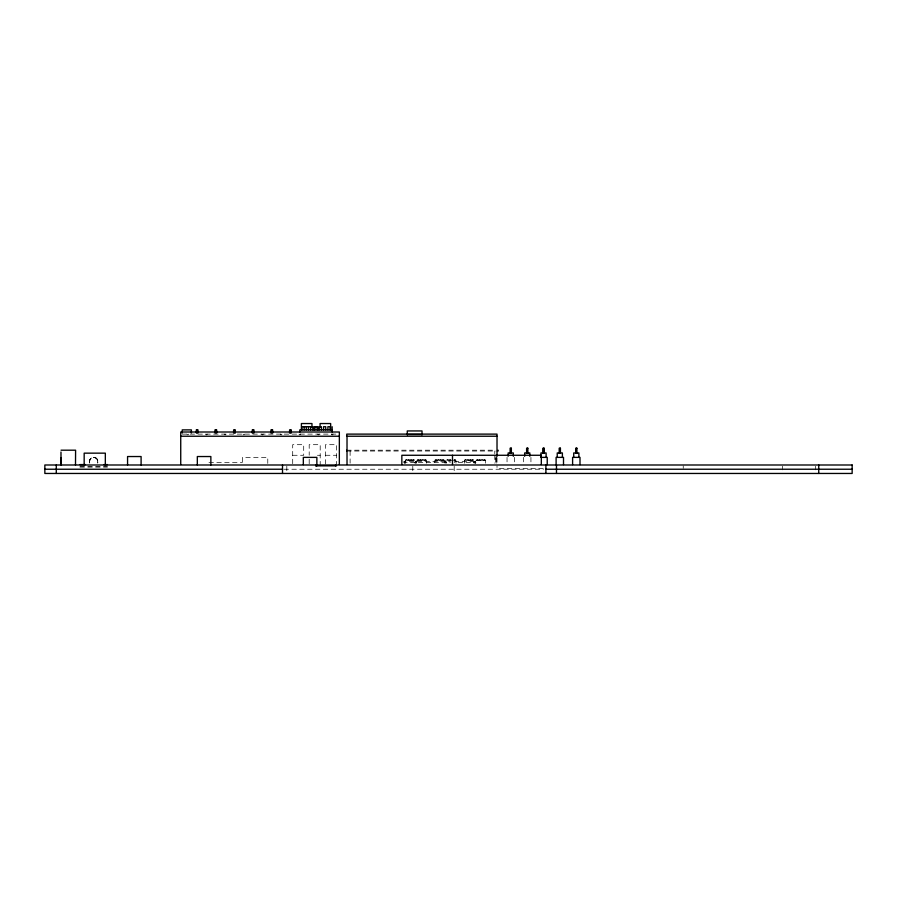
<?xml version="1.0" encoding="UTF-8"?>
<svg xmlns="http://www.w3.org/2000/svg" width="897" height="897" viewBox="0 0 897 897"><rect width="100%" height="100%" fill="white"/><g stroke="black" fill="none" stroke-linecap="round" stroke-linejoin="round"><path stroke-width="0.67" stroke-dasharray="4.49 3.36" d="M89.756 463.166C88.534 460.408 91.068 457.01 94.073 457.403C97.818 456.517 98.177 464.399 97.908 461.989M89.476 462C89.229 464.668 89.498 456.495 93.299 457.403M416.511 461.989C417.654 464.455 414.728 459.511 415.21 463.065M444.587 462.303C444.363 462.269 447.995 461.596 444.632 462.146C444.834 463.693 446.661 461.787 444.587 463.155M454.308 461.607L475.029 461.607C476.778 464.119 475.679 460.755 474.233 462.146C473.627 463.132 477.383 462.807 475.029 462.46L454.308 462.46M89.465 461.607C89.218 456.338 97.683 456.102 97.908 461.215M404.951 462.695L404.973 462.303M474.199 462.258C473.224 462.628 477.182 463.2 475.186 462.471C475.522 464.254 472.876 460.666 475.858 462.303M416.634 463.144L416.264 461.742M474.188 462.303C474.603 461.372 474.02 464.5 474.322 461.989M404.962 463.099L404.805 461.933L403.751 461.708L450.384 461.607M414.975 463.155L416.623 462.661M97.627 463.166L97.201 459.253L94.073 457.403M444.598 462.258L444.957 461.742L444.878 463.11M446.246 463.155L445.887 461.753L446.246 462.303M444.665 462.056C444.273 463.144 446.392 462.717 446.235 462.258M445.955 463.11L445.955 461.809L444.71 461.989M404.917 462.785L404.973 463.155M415.199 461.865L415.019 462.785M475.623 463.054L475.186 461.63L475.858 462.303M474.244 462.134C475.376 460.789 476.599 463.951 475.029 461.607M404.726 463.065L403.751 462.549L450.384 462.46M188.662 434.114L187.821 434.967L186.98 434.114M207.33 434.114L206.478 434.967L205.637 434.114M225.988 434.114L225.147 434.967L224.295 434.114M244.646 434.114L243.805 434.967L242.964 434.114M263.314 434.114L262.462 434.967L261.621 434.114M281.972 434.114L281.131 434.967L280.279 434.114M300.63 434.114L299.789 434.967L298.948 434.114M319.298 434.114L318.446 434.967L317.605 434.114M333.101 434.114L332.26 434.967L331.408 434.114M415.49 461.675L416.634 462.303M415.49 462.527L416.264 462.594M475.029 462.46L474.435 462.695L475.814 462.998M182.226 434.114L337.855 434.114M346.724 450.193L495.379 450.193M346.724 451.034L496.467 451.034M292.702 455.272L303.702 455.272L303.702 444.688L292.702 444.688L292.702 465.846M317.448 455.272L320.195 455.272M325.488 455.272L336.487 455.272M450.967 459.713L449.274 459.713L449.274 460.553M453.972 459.713L455.665 459.713L455.665 460.553L453.972 460.553M453.344 460.553L434.843 460.553L434.843 463.2M208.979 462.673L242.392 462.673M79.945 466.687L107.438 466.687M79.945 467.113L107.438 467.113M543.223 468.38L497.016 468.38L497.016 465.846M284.024 469.232L543.492 469.232M93.692 457.38L95.979 458.053L95.25 457.683M415.804 461.607L416.399 461.854M415.804 462.46L416.399 462.695M94.465 457.459L95.228 457.672M815.62 466.205L815.62 469.826M782.352 466.205L782.352 469.826M683.234 465.846L683.234 468.38M530.934 457.38L530.934 463.424M523.534 457.38L523.534 463.424M514.441 457.38L514.441 463.424M507.04 457.38L507.04 463.424M497.016 457.773L497.016 463.2M496.467 457.773L496.467 463.155M496.119 455.272L496.119 463.2M495.593 457.773L495.593 463.155M494.774 451.034L494.774 453.725M494.774 455.071L494.774 463.155M485.602 463.2L485.602 460.553L464.455 460.553L464.455 463.2M485.266 460.553L485.266 459.713L483.584 459.713L483.584 460.553M484.425 459.713L484.425 460.553M482.922 460.553L482.922 459.713L481.229 459.713L481.229 460.553M482.07 459.713L482.07 460.553M480.568 460.553L480.568 459.713L478.875 459.713L478.875 460.553M479.727 459.713L479.727 460.553M478.224 460.553L478.224 459.713L476.531 459.713L476.531 460.553M477.372 459.713L477.372 460.553M473.93 461.607L473.93 463.065M473.526 460.553L473.526 459.713L471.833 459.713L471.833 460.553M472.674 459.713L472.674 460.553M471.172 460.553L471.172 459.713L469.479 459.713L469.479 460.553M470.331 459.713L470.331 460.553M468.817 460.553L468.817 459.713L467.124 459.713L467.124 460.553M467.976 459.713L467.976 460.553M466.474 460.553L466.474 459.713L464.781 459.713L464.781 460.553M465.621 459.713L465.621 460.553M455.99 460.553L455.99 463.2M454.813 459.713L454.813 460.553M454.185 466.205L454.185 472.248M450.115 459.713L450.115 460.553M448.612 460.553L448.612 459.713L446.919 459.713L446.919 460.553M447.771 459.713L447.771 460.553M443.914 460.553L443.914 459.713L442.221 459.713L442.221 460.553M443.062 459.713L443.062 460.553M441.559 460.553L441.559 459.713L439.866 459.713L439.866 460.553M440.719 459.713L440.719 460.553M439.216 460.553L439.216 459.713L437.523 459.713L437.523 460.553M438.364 459.713L438.364 460.553M436.861 460.553L436.861 459.713L435.168 459.713L435.168 460.553M436.02 459.713L436.02 460.553M426.378 463.2L426.378 460.553L405.231 460.553L405.231 463.2M426.053 460.553L426.053 459.713L424.359 459.713L424.359 460.553M425.212 459.713L425.212 460.553M423.698 460.553L423.698 459.713L422.016 459.713L422.016 460.553M422.857 459.713L422.857 460.553M421.355 460.553L421.355 459.713L419.661 459.713L419.661 460.553M420.502 459.713L420.502 460.553M419 460.553L419 459.713L417.307 459.713L417.307 460.553M418.159 459.713L418.159 460.553M414.302 460.553L414.302 459.713L412.609 459.713L412.609 460.553M413.461 459.713L413.461 460.553M412.788 466.205L412.788 472.248M411.958 460.553L411.958 459.713L410.265 459.713L410.265 460.553M411.106 459.713L411.106 460.553M409.604 460.553L409.604 459.713L407.911 459.713L407.911 460.553M408.752 459.713L408.752 460.553M407.249 460.553L407.249 459.713L405.556 459.713L405.556 460.553M406.408 459.713L406.408 460.553M350.11 451.034L350.11 463.155M336.487 465.846L336.487 444.688L325.488 444.688L325.488 465.846M320.195 465.846L320.195 444.688L309.196 444.688L309.196 455.272M309.196 459.23L309.196 465.846M286.816 466.205L286.816 472.248M267.777 463.424L267.777 457.38L242.392 457.38L242.392 463.424M90.137 459.32L89.756 460.06L90.149 459.298M445.417 461.607L445.417 461.607M445.417 462.46L446.011 462.695L445.417 462.46"/><path stroke-width="1.35" d="M75.494 464.994L75.595 450.193L61.041 450.193M60.974 452.043L61.041 464.994L60.951 457.593M407.272 434.484L422.016 434.484M180.734 436.234L339.346 436.234M497.016 436.234L346.758 436.234L346.758 434.114L497.016 434.114L497.016 456.416M79.945 464.579L85.439 464.579M103.873 464.579L107.438 464.579M315.699 465.846L336.566 465.846M44.85 469.232L282.633 469.232M545.903 469.232L852.15 469.232M818.737 464.994L818.737 473.459M580 464.635L580 457.38L572.6 457.38L572.6 464.635M578.879 457.38L578.879 452.951L573.721 452.951L573.721 457.38M576.3 448.231L576.3 453.254M563.507 464.635L563.507 457.38L556.106 457.38L556.106 464.635M562.385 457.38L562.385 452.951L557.228 452.951L557.228 457.38M559.806 448.231L559.806 453.254M556.476 464.994L556.476 473.459M547.226 464.635L547.226 457.38L540.936 457.38L540.936 452.951L546.105 452.951L546.105 457.38M545.903 464.994L545.903 473.459M543.515 448.231L543.515 453.254M541.317 464.523L541.317 455.272L401.845 455.272L401.845 464.523M529.813 456.281L529.813 452.951L524.655 452.951L524.655 456.281M527.234 448.231L527.234 453.254M513.319 456.281L513.319 452.951L508.151 452.951L508.151 456.281M510.741 448.231L510.741 453.254M498.149 450.193L498.149 451.034M452.492 455.272L452.492 464.523M422.016 434.91L422.016 430.941L407.272 430.941L407.272 434.91M347.016 436.234L347.016 464.5M346.724 450.193L346.724 451.034M339.346 464.5L339.346 432.006L180.734 432.006L180.734 464.5M335.478 464.994L335.478 465.846M332.26 432.006L332.26 429.887L299.789 429.887L299.789 432.006M332.148 426.714L332.148 429.887M330.657 429.887L330.657 423.541L320.083 423.541L320.083 427.353M330.051 429.887L330.051 426.714L327.887 426.714L327.887 429.887M325.734 429.887L325.734 426.714L323.57 426.714L323.57 429.887M321.418 429.887L321.418 426.714L319.265 426.714L319.265 429.887M318.054 429.887L318.054 426.714L313.995 426.714L313.995 429.887M317.101 426.714L317.101 429.887M316.865 465.846L316.865 457.38L303.332 457.38L303.332 464.635M316.024 464.994L316.024 465.846M314.948 426.714L314.948 429.887M312.784 429.887L312.784 426.714L301.997 426.714L301.997 429.887M311.965 427.353L311.965 423.541L301.392 423.541L301.392 429.887M310.631 426.714L310.631 429.887M308.467 426.714L308.467 429.887M306.314 426.714L306.314 429.887M304.161 426.714L304.161 429.887M291.301 433.06L291.301 429.887L289.608 429.887L289.608 433.06M290.46 429.887L290.46 433.06M282.51 464.994L282.51 473.459M272.643 433.06L272.643 429.887L270.95 429.887L270.95 433.06M271.791 429.887L271.791 433.06M253.986 433.06L253.986 429.887L252.292 429.887L252.292 433.06M253.133 429.887L253.133 433.06M235.317 433.06L235.317 429.887L233.624 429.887L233.624 433.06M234.476 429.887L234.476 433.06M216.659 433.06L216.659 429.887L214.966 429.887L214.966 433.06M215.818 429.887L215.818 433.06M210.862 464.994L210.862 456.539L197.329 456.539L197.329 464.994M198.002 433.06L198.002 429.887L196.308 429.887L196.308 433.06M197.149 429.887L197.149 433.06M191.386 433.06L191.386 429.887L182.226 429.887L182.226 433.06M141.098 464.994L141.098 456.539L127.565 456.539L127.565 464.994M105.33 464.579L105.33 453.153L84.172 453.153L84.172 464.579M56.287 464.994L56.287 473.459M511.357 448.231L510.124 448.231L510.124 453.254L511.357 453.254L511.357 448.231M527.851 448.231L526.617 448.231L526.617 453.254L527.851 453.254L527.851 448.231M544.143 448.231L542.898 448.231L542.898 453.254L544.143 453.254L544.143 448.231M560.423 448.231L559.19 448.231L559.19 453.254L560.423 453.254L560.423 448.231M576.917 448.231L575.683 448.231L575.683 453.254L576.917 453.254L576.917 448.231M852.15 464.994L44.85 464.994L44.85 473.459L852.15 473.459L852.15 464.994"/></g></svg>
